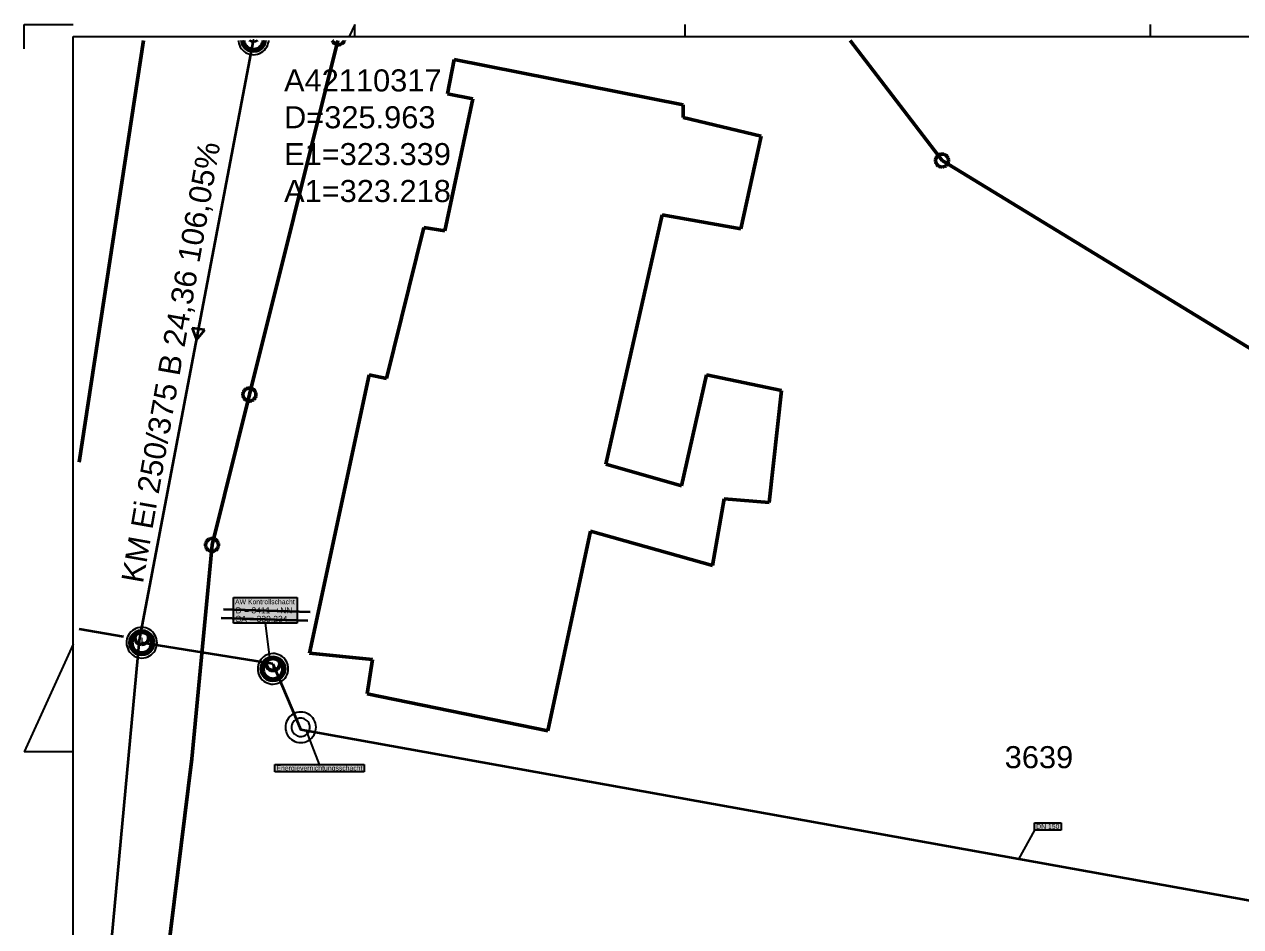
# Model space of a CAD drawing. Extents: x 1 to 1003, y -25 to 594.
# Drawn here: x 1 to 497.9, y 225.6 to 594 of the extents above; entities that cross this region are included whole.
import ezdxf
from ezdxf.lldxf.tags import DXFTag

# ---------------------------------------------------------------- set-up
doc = ezdxf.new("R2010")
doc.units = 0
doc.layers.get('0').update_dxf_attribs({"lineweight": 25})
for name, color, linetype, lineweight, true_color in [('S_Regenwasser-A01H5FF3DT', 7, 'Continuous', 35, 0x0080ff), ('S_Schmutzwasser', 7, 'Continuous', 35, 0x808040), ('S_Schächte', 9, 'Continuous', 35, 0x808080), ('S_Schächte-A01H5FF5DT', 9, 'Continuous', 35, 0x808080), ('S_Text', 7, 'Continuous', 25, 0x004c00), ('X_Geometrie-A01H5FF1DT', 6, 'Continuous', 50, 0xff00ff)]:
    doc.layers.add(name, color=color, linetype=linetype, lineweight=lineweight, true_color=true_color)
for name, color, linetype, lineweight in [('S_Schmutzwasser-A01H5FF2DT', 7, 'Continuous', 35), ('S_Text_Schächte', 7, 'Continuous', 25), ('Schachtdeckel', 7, 'Continuous', 25), ('Schachtdeckel-A01H5FF4DT', 7, 'Continuous', 25), ('X_Planrahmen', 7, 'Continuous', 25)]:
    doc.layers.add(name, color=color, linetype=linetype, lineweight=lineweight)
doc.styles.get("Standard").update_dxf_attribs({"font": 'arial.ttf'})
tags = doc.linetypes.add('STRICHPUNKT2', pattern=[12.7, 6.35, -3.175, 0, -3.175]).pattern_tags.tags
tags[10:11] = [DXFTag(74, 4), DXFTag(75, 0), DXFTag(340, '0'), DXFTag(46, 0.0), DXFTag(50, 0.0), DXFTag(44, 0.0), DXFTag(45, 0.0)]
tags[8:9] = [DXFTag(74, 4), DXFTag(75, 0), DXFTag(340, '0'), DXFTag(46, 0.0), DXFTag(50, 0.0), DXFTag(44, 0.0), DXFTag(45, 0.0)]
tags[6:7] = [DXFTag(74, 4), DXFTag(75, 0), DXFTag(340, '0'), DXFTag(46, 0.0), DXFTag(50, 0.0), DXFTag(44, 0.0), DXFTag(45, 0.0)]
tags[4:5] = [DXFTag(74, 4), DXFTag(75, 0), DXFTag(340, '0'), DXFTag(46, 0.0), DXFTag(50, 0.0), DXFTag(44, 0.0), DXFTag(45, 0.0)]
tags = doc.linetypes.add('STRICHPUNKT2-A01H5FF6DT', pattern=[12.7, 6.35, -3.175, 0, -3.175]).pattern_tags.tags
tags[10:11] = [DXFTag(74, 4), DXFTag(75, 0), DXFTag(340, '0'), DXFTag(46, 0.0), DXFTag(50, 0.0), DXFTag(44, 0.0), DXFTag(45, 0.0)]
tags[8:9] = [DXFTag(74, 4), DXFTag(75, 0), DXFTag(340, '0'), DXFTag(46, 0.0), DXFTag(50, 0.0), DXFTag(44, 0.0), DXFTag(45, 0.0)]
tags[6:7] = [DXFTag(74, 4), DXFTag(75, 0), DXFTag(340, '0'), DXFTag(46, 0.0), DXFTag(50, 0.0), DXFTag(44, 0.0), DXFTag(45, 0.0)]
tags[4:5] = [DXFTag(74, 4), DXFTag(75, 0), DXFTag(340, '0'), DXFTag(46, 0.0), DXFTag(50, 0.0), DXFTag(44, 0.0), DXFTag(45, 0.0)]

# ---------------------------------------------------------------- blocks, each defined once
blk = doc.blocks.new('Blockreferenz-A01H5FEVDT', base_point=(1, -25))
at = {"layer": 'X_Planrahmen', "color": 0, "linetype": 'ByBlock', "lineweight": -2, "ltscale": 0.25}
for p, q in [((1, 584), (1, 594)), ((1, 594), (21, 594)), ((136, 594), (133.73, 589)), ((136, 589), (136, 594)), ((271, 589), (271, 594)), ((461, 589), (461, 594)), ((21, 589), (836, 589)), ((21, 5), (21, 589)), ((21, 341), (1, 297)), ((21, 297), (1, 297))]:
    blk.add_line(p, q, dxfattribs=at)
blk = doc.blocks.new('Referenz-A01H5FF7DT', base_point=(0.16, -0.8))
at = {"layer": 'S_Regenwasser-A01H5FF3DT', "color": 0, "linetype": 'Continuous', "ltscale": 0.35}
for p, q in [((94.54, 587.4), (47.92, 342.52)), ((74.74, 469.33), (69.59, 469.91)), ((69.59, 469.91), (71.27, 465.19)), ((71.27, 465.19), (74.74, 469.33)), ((47.92, 342.52), (23.41, 78.26))]:
    blk.add_line(p, q, dxfattribs=at)
at = {"layer": 'S_Schmutzwasser-A01H5FF2DT', "color": 0, "linetype": 'Continuous', "ltscale": 0.35}
blk.add_line((23.41, 347.15), (41.52, 344.03), dxfattribs=at)
at = {"layer": 'S_Schächte-A01H5FF5DT', "color": 0, "linetype": 'Continuous', "ltscale": 0.35}
for p, q in [((89.79, 586.56), (89.68, 587.4)), ((89.68, 587.4), (89.79, 586.56)), ((90.29, 585.35), (89.79, 586.56)), ((89.79, 586.56), (90.29, 585.35)), ((90.28, 586.69), (90.18, 587.4)), ((90.18, 587.4), (90.28, 586.69)), ((90.73, 585.6), (90.28, 586.69)), ((90.28, 586.69), (90.73, 585.6)), ((93.12, 587.26), (92.94, 587.4)), ((93.12, 587.26), (92.94, 587.4)), ((93.85, 586.96), (93.12, 587.26)), ((93.85, 586.96), (93.12, 587.26)), ((94.62, 586.85), (93.85, 586.96)), ((94.62, 586.85), (93.85, 586.96)), ((94.62, 587.35), (94.31, 587.4)), ((94.62, 587.35), (94.31, 587.4)), ((94.94, 587.4), (94.62, 587.35)), ((94.94, 587.4), (94.62, 587.35)), ((95.4, 586.96), (94.62, 586.85)), ((95.4, 586.96), (94.62, 586.85)), ((96.12, 587.26), (95.4, 586.96)), ((96.12, 587.26), (95.4, 586.96)), ((96.3, 587.4), (96.12, 587.26)), ((96.3, 587.4), (96.12, 587.26)), ((98.97, 586.69), (98.52, 585.6)), ((98.52, 585.6), (98.97, 586.69)), ((99.45, 586.56), (98.95, 585.35)), ((98.95, 585.35), (99.45, 586.56)), ((99.06, 587.4), (98.97, 586.69)), ((98.97, 586.69), (99.06, 587.4)), ((99.56, 587.4), (99.45, 586.56)), ((99.45, 586.56), (99.56, 587.4)), ((91.09, 584.32), (90.29, 585.35)), ((90.29, 585.35), (91.09, 584.32)), ((91.44, 584.67), (90.73, 585.6)), ((90.73, 585.6), (91.44, 584.67)), ((92.12, 583.52), (91.09, 584.32)), ((91.09, 584.32), (92.12, 583.52)), ((92.37, 583.96), (91.44, 584.67)), ((91.44, 584.67), (92.37, 583.96)), ((93.33, 583.02), (92.12, 583.52)), ((92.12, 583.52), (93.33, 583.02)), ((93.46, 583.51), (92.37, 583.96)), ((92.37, 583.96), (93.46, 583.51)), ((94.62, 582.85), (93.33, 583.02)), ((93.33, 583.02), (94.62, 582.85)), ((94.62, 583.35), (93.46, 583.51)), ((93.46, 583.51), (94.62, 583.35)), ((95.79, 583.51), (94.62, 583.35)), ((94.62, 583.35), (95.79, 583.51)), ((95.92, 583.02), (94.62, 582.85)), ((94.62, 582.85), (95.92, 583.02)), ((96.87, 583.96), (95.79, 583.51)), ((95.79, 583.51), (96.87, 583.96)), ((97.12, 583.52), (95.92, 583.02)), ((95.92, 583.02), (97.12, 583.52)), ((97.8, 584.67), (96.87, 583.96)), ((96.87, 583.96), (97.8, 584.67)), ((98.16, 584.32), (97.12, 583.52)), ((97.12, 583.52), (98.16, 584.32)), ((98.52, 585.6), (97.8, 584.67)), ((97.8, 584.67), (98.52, 585.6)), ((98.95, 585.35), (98.16, 584.32)), ((98.16, 584.32), (98.95, 585.35)), ((45.98, 343.53), (43.98, 341.53)), ((44.15, 342.83), (44.65, 344.03)), ((44.65, 344.03), (44.15, 342.83)), ((46.48, 343.53), (44.48, 341.53)), ((44.64, 342.7), (45.09, 343.78)), ((45.09, 343.78), (44.64, 342.7)), ((44.65, 344.03), (45.45, 345.07)), ((45.45, 345.07), (44.65, 344.03)), ((45.09, 343.78), (45.8, 344.71)), ((45.8, 344.71), (45.09, 343.78)), ((45.45, 345.07), (46.48, 345.86)), ((46.48, 345.86), (45.45, 345.07)), ((45.8, 344.71), (46.73, 345.43)), ((46.73, 345.43), (45.8, 344.71)), ((45.98, 343.53), (46.08, 344.31)), ((45.98, 343.53), (46.08, 344.31)), ((46.08, 342.76), (45.98, 343.53)), ((46.08, 342.76), (45.98, 343.53)), ((46.08, 344.31), (46.38, 345.03)), ((46.08, 344.31), (46.38, 345.03)), ((46.38, 345.03), (46.86, 345.65)), ((46.38, 345.03), (46.86, 345.65)), ((46.48, 345.86), (47.69, 346.36)), ((47.69, 346.36), (46.48, 345.86)), ((46.48, 343.53), (46.57, 344.18)), ((46.48, 343.53), (46.57, 344.18)), ((46.57, 342.88), (46.48, 343.53)), ((46.57, 342.88), (46.48, 343.53)), ((46.57, 344.18), (46.82, 344.78)), ((46.57, 344.18), (46.82, 344.78)), ((46.82, 342.28), (46.57, 342.88)), ((46.82, 342.28), (46.57, 342.88)), ((46.73, 345.43), (47.82, 345.88)), ((47.82, 345.88), (46.73, 345.43)), ((46.82, 344.78), (47.21, 345.3)), ((46.82, 344.78), (47.21, 345.3)), ((46.86, 345.65), (47.48, 346.13)), ((46.86, 345.65), (47.48, 346.13)), ((47.21, 345.3), (47.73, 345.7)), ((47.21, 345.3), (47.73, 345.7)), ((47.48, 346.13), (48.21, 346.43)), ((47.48, 346.13), (48.21, 346.43)), ((47.69, 346.36), (48.98, 346.53)), ((48.98, 346.53), (47.69, 346.36)), ((47.73, 345.7), (48.34, 345.95)), ((47.73, 345.7), (48.34, 345.95)), ((47.82, 345.88), (48.98, 346.03)), ((48.98, 346.03), (47.82, 345.88)), ((48.21, 346.43), (48.98, 346.53)), ((48.21, 346.43), (48.98, 346.53)), ((48.34, 345.95), (48.98, 346.03)), ((48.34, 345.95), (48.98, 346.03)), ((48.98, 346.53), (49.76, 346.43)), ((48.98, 346.53), (50.28, 346.36)), ((50.28, 346.36), (48.98, 346.53)), ((48.98, 346.53), (49.76, 346.43)), ((48.98, 346.03), (49.63, 345.95)), ((48.98, 346.03), (50.15, 345.88)), ((50.15, 345.88), (48.98, 346.03)), ((48.98, 346.03), (49.63, 345.95)), ((49.63, 345.95), (50.23, 345.7)), ((49.63, 345.95), (50.23, 345.7)), ((49.76, 346.43), (50.48, 346.13)), ((49.76, 346.43), (50.48, 346.13)), ((50.15, 345.88), (51.23, 345.43)), ((51.23, 345.43), (50.15, 345.88)), ((50.23, 345.7), (50.75, 345.3)), ((50.23, 345.7), (50.75, 345.3)), ((50.28, 346.36), (51.48, 345.86)), ((51.48, 345.86), (50.28, 346.36)), ((50.48, 346.13), (51.1, 345.65)), ((50.48, 346.13), (51.1, 345.65)), ((50.75, 345.3), (51.15, 344.78)), ((50.75, 345.3), (51.15, 344.78)), ((51.1, 345.65), (51.58, 345.03)), ((51.1, 345.65), (51.58, 345.03)), ((51.15, 344.78), (51.4, 344.18)), ((51.15, 344.78), (51.4, 344.18)), ((51.4, 342.88), (51.15, 342.28)), ((51.4, 342.88), (51.15, 342.28)), ((51.23, 345.43), (52.16, 344.71)), ((52.16, 344.71), (51.23, 345.43)), ((51.4, 344.18), (51.48, 343.53)), ((51.4, 344.18), (51.48, 343.53)), ((51.48, 343.53), (51.4, 342.88)), ((51.48, 343.53), (51.4, 342.88)), ((51.48, 345.86), (52.52, 345.07)), ((52.52, 345.07), (51.48, 345.86)), ((51.48, 343.53), (53.48, 341.53)), ((51.58, 345.03), (51.88, 344.31)), ((51.58, 345.03), (51.88, 344.31)), ((51.88, 344.31), (51.98, 343.53)), ((51.88, 344.31), (51.98, 343.53)), ((51.98, 343.53), (51.88, 342.76)), ((51.98, 343.53), (51.88, 342.76)), ((51.98, 343.53), (53.98, 341.53)), ((52.16, 344.71), (52.88, 343.78)), ((52.88, 343.78), (52.16, 344.71)), ((52.52, 345.07), (53.31, 344.03)), ((53.31, 344.03), (52.52, 345.07)), ((52.88, 343.78), (53.33, 342.7)), ((53.33, 342.7), (52.88, 343.78)), ((53.31, 344.03), (53.81, 342.83)), ((53.81, 342.83), (53.31, 344.03)), ((43.98, 341.53), (44.15, 342.83)), ((44.15, 342.83), (43.98, 341.53)), ((44.15, 340.24), (43.98, 341.53)), ((43.98, 341.53), (44.15, 340.24)), ((44.65, 339.03), (44.15, 340.24)), ((44.15, 340.24), (44.65, 339.03)), ((44.48, 341.53), (44.64, 342.7)), ((44.64, 342.7), (44.48, 341.53)), ((44.64, 340.37), (44.48, 341.53)), ((44.48, 341.53), (44.64, 340.37)), ((45.09, 339.28), (44.64, 340.37)), ((44.64, 340.37), (45.09, 339.28)), ((45.45, 338), (44.65, 339.03)), ((44.65, 339.03), (45.45, 338)), ((45.8, 338.35), (45.09, 339.28)), ((45.09, 339.28), (45.8, 338.35)), ((46.48, 337.2), (45.45, 338)), ((45.45, 338), (46.48, 337.2)), ((46.73, 337.63), (45.8, 338.35)), ((45.8, 338.35), (46.73, 337.63)), ((46.38, 342.03), (46.08, 342.76)), ((46.38, 342.03), (46.08, 342.76)), ((46.86, 341.41), (46.38, 342.03)), ((46.86, 341.41), (46.38, 342.03)), ((47.21, 341.76), (46.82, 342.28)), ((47.21, 341.76), (46.82, 342.28)), ((47.48, 340.93), (46.86, 341.41)), ((47.48, 340.93), (46.86, 341.41)), ((47.73, 341.37), (47.21, 341.76)), ((47.73, 341.37), (47.21, 341.76)), ((48.21, 340.63), (47.48, 340.93)), ((48.21, 340.63), (47.48, 340.93)), ((48.34, 341.12), (47.73, 341.37)), ((48.34, 341.12), (47.73, 341.37)), ((48.98, 340.53), (48.21, 340.63)), ((48.98, 340.53), (48.21, 340.63)), ((48.98, 341.03), (48.34, 341.12)), ((48.98, 341.03), (48.34, 341.12)), ((49.63, 341.12), (48.98, 341.03)), ((49.63, 341.12), (48.98, 341.03)), ((49.76, 340.63), (48.98, 340.53)), ((49.76, 340.63), (48.98, 340.53)), ((50.23, 341.37), (49.63, 341.12)), ((50.23, 341.37), (49.63, 341.12)), ((50.48, 340.93), (49.76, 340.63)), ((50.48, 340.93), (49.76, 340.63)), ((50.75, 341.76), (50.23, 341.37)), ((50.75, 341.76), (50.23, 341.37)), ((51.1, 341.41), (50.48, 340.93)), ((51.1, 341.41), (50.48, 340.93)), ((51.15, 342.28), (50.75, 341.76)), ((51.15, 342.28), (50.75, 341.76)), ((51.58, 342.03), (51.1, 341.41)), ((51.58, 342.03), (51.1, 341.41)), ((52.16, 338.35), (51.23, 337.63)), ((51.23, 337.63), (52.16, 338.35)), ((52.52, 338), (51.48, 337.2)), ((51.48, 337.2), (52.52, 338)), ((51.88, 342.76), (51.58, 342.03)), ((51.88, 342.76), (51.58, 342.03)), ((52.88, 339.28), (52.16, 338.35)), ((52.16, 338.35), (52.88, 339.28)), ((53.31, 339.03), (52.52, 338)), ((52.52, 338), (53.31, 339.03)), ((53.33, 340.37), (52.88, 339.28)), ((52.88, 339.28), (53.33, 340.37)), ((53.81, 340.24), (53.31, 339.03)), ((53.31, 339.03), (53.81, 340.24)), ((53.33, 342.7), (53.48, 341.53)), ((53.48, 341.53), (53.33, 342.7)), ((53.48, 341.53), (53.33, 340.37)), ((53.33, 340.37), (53.48, 341.53)), ((53.81, 342.83), (53.98, 341.53)), ((53.98, 341.53), (53.81, 342.83)), ((53.98, 341.53), (53.81, 340.24)), ((53.81, 340.24), (53.98, 341.53)), ((47.69, 336.7), (46.48, 337.2)), ((46.48, 337.2), (47.69, 336.7)), ((47.82, 337.19), (46.73, 337.63)), ((46.73, 337.63), (47.82, 337.19)), ((48.98, 336.53), (47.69, 336.7)), ((47.69, 336.7), (48.98, 336.53)), ((48.98, 337.03), (47.82, 337.19)), ((47.82, 337.19), (48.98, 337.03)), ((50.15, 337.19), (48.98, 337.03)), ((48.98, 337.03), (50.15, 337.19)), ((50.28, 336.7), (48.98, 336.53)), ((48.98, 336.53), (50.28, 336.7)), ((51.23, 337.63), (50.15, 337.19)), ((50.15, 337.19), (51.23, 337.63)), ((51.48, 337.2), (50.28, 336.7)), ((50.28, 336.7), (51.48, 337.2))]:
    blk.add_line(p, q, dxfattribs=at)
at = {"layer": 'S_Schächte-A01H5FF5DT', "color": 0, "linetype": 'STRICHPUNKT2-A01H5FF6DT', "lineweight": 13, "ltscale": 0.13}
for p in [(48.98, 343.53), (48.98, 341.53)]:
    blk.add_line(p, (48.98, 341.53), dxfattribs=at)
at = {"layer": 'Schachtdeckel-A01H5FF4DT', "color": 0, "linetype": 'Continuous', "lineweight": -2, "ltscale": 0.25}
for p, q in [((88.4, 587.4), (88.43, 587.02)), ((88.43, 587.02), (88.59, 586.21)), ((90.9, 587.4), (90.91, 587.35)), ((90.91, 587.35), (91, 586.87)), ((91, 586.87), (91.16, 586.41)), ((91.16, 586.41), (91.38, 585.97)), ((97.88, 585.99), (98.09, 586.43)), ((98.09, 586.43), (98.25, 586.9)), ((98.25, 586.9), (98.34, 587.38)), ((98.34, 587.38), (98.34, 587.4)), ((100.67, 586.26), (100.82, 587.06)), ((100.82, 587.06), (100.84, 587.4)), ((88.59, 586.21), (88.86, 585.44)), ((88.86, 585.44), (89.22, 584.71)), ((89.22, 584.71), (89.68, 584.03)), ((89.68, 584.03), (90.22, 583.42)), ((90.22, 583.42), (90.84, 582.88)), ((90.84, 582.88), (91.52, 582.43)), ((91.38, 585.97), (91.66, 585.56)), ((91.52, 582.43), (92.25, 582.07)), ((91.66, 585.56), (91.98, 585.19)), ((91.98, 585.19), (92.35, 584.87)), ((92.25, 582.07), (93.03, 581.81)), ((92.35, 584.87), (92.76, 584.6)), ((92.76, 584.6), (93.2, 584.38)), ((93.03, 581.81), (93.83, 581.65)), ((93.2, 584.38), (93.67, 584.23)), ((93.67, 584.23), (94.15, 584.13)), ((93.83, 581.65), (94.65, 581.6)), ((94.15, 584.13), (94.64, 584.1)), ((94.64, 584.1), (95.13, 584.14)), ((94.65, 581.6), (95.46, 581.66)), ((95.13, 584.14), (95.61, 584.24)), ((95.46, 581.66), (96.26, 581.82)), ((95.61, 584.24), (96.07, 584.4)), ((96.07, 584.4), (96.51, 584.61)), ((96.26, 581.82), (97.04, 582.09)), ((96.51, 584.61), (96.92, 584.89)), ((96.92, 584.89), (97.28, 585.21)), ((97.04, 582.09), (97.77, 582.45)), ((97.28, 585.21), (97.61, 585.58)), ((97.61, 585.58), (97.88, 585.99)), ((97.77, 582.45), (98.45, 582.91)), ((98.45, 582.91), (99.06, 583.45)), ((99.06, 583.45), (99.59, 584.07)), ((99.59, 584.07), (100.05, 584.75)), ((100.05, 584.75), (100.41, 585.48)), ((100.41, 585.48), (100.67, 586.26)), ((42.94, 343.13), (42.78, 342.32)), ((43.2, 343.9), (42.94, 343.13)), ((43.56, 344.64), (43.2, 343.9)), ((44.01, 345.32), (43.56, 344.64)), ((44.55, 345.93), (44.01, 345.32)), ((45.16, 346.48), (44.55, 345.93)), ((45.84, 346.93), (45.16, 346.48)), ((45.51, 342.95), (45.36, 342.49)), ((45.73, 343.39), (45.51, 342.95)), ((46, 343.8), (45.73, 343.39)), ((46.57, 347.3), (45.84, 346.93)), ((46.32, 344.17), (46, 343.8)), ((46.69, 344.5), (46.32, 344.17)), ((47.34, 347.56), (46.57, 347.3)), ((47.1, 344.77), (46.69, 344.5)), ((47.53, 344.99), (47.1, 344.77)), ((48.14, 347.73), (47.34, 347.56)), ((48, 345.15), (47.53, 344.99)), ((48.48, 345.25), (48, 345.15)), ((48.96, 347.78), (48.14, 347.73)), ((48.97, 345.28), (48.48, 345.25)), ((49.78, 347.73), (48.96, 347.78)), ((49.46, 345.25), (48.97, 345.28)), ((49.94, 345.16), (49.46, 345.25)), ((50.58, 347.57), (49.78, 347.73)), ((50.4, 345), (49.94, 345.16)), ((50.85, 344.79), (50.4, 345)), ((51.35, 347.31), (50.58, 347.57)), ((51.25, 344.52), (50.85, 344.79)), ((51.62, 344.19), (51.25, 344.52)), ((52.09, 346.96), (51.35, 347.31)), ((51.95, 343.83), (51.62, 344.19)), ((52.22, 343.42), (51.95, 343.83)), ((52.77, 346.5), (52.09, 346.96)), ((52.44, 342.98), (52.22, 343.42)), ((52.6, 342.52), (52.44, 342.98)), ((53.39, 345.97), (52.77, 346.5)), ((53.93, 345.35), (53.39, 345.97)), ((54.38, 344.68), (53.93, 345.35)), ((54.75, 343.94), (54.38, 344.68)), ((55.01, 343.17), (54.75, 343.94)), ((55.18, 342.37), (55.01, 343.17)), ((42.78, 342.32), (42.73, 341.51)), ((42.73, 341.51), (42.79, 340.69)), ((42.79, 340.69), (42.95, 339.89)), ((42.95, 339.89), (43.22, 339.12)), ((43.22, 339.12), (43.58, 338.39)), ((43.58, 338.39), (44.04, 337.71)), ((45.26, 342.01), (45.23, 341.52)), ((45.23, 341.52), (45.27, 341.03)), ((45.36, 342.49), (45.26, 342.01)), ((45.27, 341.03), (45.36, 340.55)), ((45.36, 340.55), (45.52, 340.08)), ((45.52, 340.08), (45.74, 339.64)), ((45.74, 339.64), (46.02, 339.24)), ((46.02, 339.24), (46.34, 338.87)), ((46.34, 338.87), (46.71, 338.55)), ((46.71, 338.55), (47.12, 338.28)), ((47.12, 338.28), (47.56, 338.06)), ((47.56, 338.06), (48.03, 337.91)), ((48.03, 337.91), (48.51, 337.81)), ((49.49, 337.82), (49.97, 337.91)), ((49.97, 337.91), (50.43, 338.07)), ((50.43, 338.07), (50.87, 338.29)), ((50.87, 338.29), (51.28, 338.57)), ((51.28, 338.57), (51.64, 338.89)), ((51.64, 338.89), (51.97, 339.26)), ((51.97, 339.26), (52.24, 339.67)), ((52.24, 339.67), (52.45, 340.11)), ((52.45, 340.11), (52.61, 340.57)), ((52.7, 342.03), (52.6, 342.52)), ((52.61, 340.57), (52.7, 341.06)), ((52.73, 341.55), (52.7, 342.03)), ((52.7, 341.06), (52.73, 341.55)), ((53.95, 337.75), (54.41, 338.43)), ((54.41, 338.43), (54.77, 339.16)), ((54.77, 339.16), (55.03, 339.94)), ((55.03, 339.94), (55.18, 340.74)), ((55.23, 341.55), (55.18, 342.37)), ((55.18, 340.74), (55.23, 341.55)), ((44.04, 337.71), (44.58, 337.1)), ((44.58, 337.1), (45.2, 336.56)), ((45.2, 336.56), (45.88, 336.11)), ((45.88, 336.11), (46.61, 335.75)), ((46.61, 335.75), (47.39, 335.49)), ((47.39, 335.49), (48.19, 335.33)), ((48.19, 335.33), (49.01, 335.28)), ((48.51, 337.81), (49, 337.78)), ((49, 337.78), (49.49, 337.82)), ((49.01, 335.28), (49.82, 335.34)), ((49.82, 335.34), (50.62, 335.5)), ((50.62, 335.5), (51.4, 335.77)), ((51.4, 335.77), (52.13, 336.13)), ((52.13, 336.13), (52.81, 336.59)), ((52.81, 336.59), (53.42, 337.13)), ((53.42, 337.13), (53.95, 337.75))]:
    blk.add_line(p, q, dxfattribs=at)
at = {"layer": 'X_Geometrie-A01H5FF1DT', "color": 0, "linetype": 'Continuous', "ltscale": 0.5}
for p, q in [((49.64, 587.4), (23.41, 415.24)), ((129.06, 587.4), (93.03, 442.92)), ((126.81, 587.4), (126.84, 587.32)), ((126.84, 587.32), (126.99, 587.01)), ((126.99, 587.01), (127.18, 586.72)), ((127.18, 586.72), (127.41, 586.46)), ((127.41, 586.46), (127.67, 586.23)), ((130.91, 586.23), (131.17, 586.46)), ((131.17, 586.46), (131.4, 586.72)), ((131.4, 586.72), (131.6, 587.01)), ((131.6, 587.01), (131.75, 587.32)), ((131.75, 587.32), (131.77, 587.4)), ((338.31, 587.4), (375.9, 538.39)), ((127.67, 586.23), (127.96, 586.04)), ((127.96, 586.04), (128.28, 585.88)), ((128.28, 585.88), (128.6, 585.77)), ((128.6, 585.77), (128.95, 585.7)), ((128.95, 585.7), (129.29, 585.68)), ((129.29, 585.68), (129.64, 585.7)), ((129.64, 585.7), (129.98, 585.77)), ((129.98, 585.77), (130.31, 585.88)), ((130.31, 585.88), (130.62, 586.04)), ((130.62, 586.04), (130.91, 586.23)), ((173.91, 565.62), (176.53, 579.59)), ((176.53, 579.59), (270.18, 561.14)), ((172.72, 509.73), (184.19, 563.55)), ((184.19, 563.55), (173.91, 565.62)), ((270.18, 561.14), (270.08, 555.95)), ((270.08, 555.95), (302.05, 548.38)), ((302.05, 548.38), (293.68, 510.54)), ((373.26, 538.74), (373.24, 538.39)), ((373.24, 538.39), (373.26, 538.05)), ((373.33, 539.08), (373.26, 538.74)), ((373.26, 538.05), (373.33, 537.71)), ((373.44, 539.41), (373.33, 539.08)), ((373.33, 537.71), (373.44, 537.38)), ((373.6, 539.72), (373.44, 539.41)), ((373.44, 537.38), (373.6, 537.06)), ((373.79, 540.01), (373.6, 539.72)), ((373.6, 537.06), (373.79, 536.77)), ((374.02, 540.27), (373.79, 540.01)), ((373.79, 536.77), (374.02, 536.51)), ((374.28, 540.5), (374.02, 540.27)), ((374.57, 540.7), (374.28, 540.5)), ((374.88, 540.85), (374.57, 540.7)), ((375.21, 540.96), (374.88, 540.85)), ((375.55, 541.03), (375.21, 540.96)), ((375.9, 541.05), (375.55, 541.03)), ((376.25, 541.03), (375.9, 541.05)), ((375.9, 538.39), (519.65, 450.63)), ((376.59, 540.96), (376.25, 541.03)), ((376.92, 540.85), (376.59, 540.96)), ((377.23, 540.7), (376.92, 540.85)), ((377.52, 540.5), (377.23, 540.7)), ((377.78, 540.27), (377.52, 540.5)), ((378.01, 540.01), (377.78, 540.27)), ((377.78, 536.51), (378.01, 536.77)), ((378.2, 539.72), (378.01, 540.01)), ((378.01, 536.77), (378.2, 537.06)), ((378.36, 539.41), (378.2, 539.72)), ((378.2, 537.06), (378.36, 537.38)), ((378.47, 539.08), (378.36, 539.41)), ((378.36, 537.38), (378.47, 537.71)), ((378.54, 538.74), (378.47, 539.08)), ((378.47, 537.71), (378.54, 538.05)), ((378.56, 538.39), (378.54, 538.74)), ((378.54, 538.05), (378.56, 538.39)), ((374.02, 536.51), (374.28, 536.28)), ((374.28, 536.28), (374.57, 536.09)), ((374.57, 536.09), (374.88, 535.94)), ((374.88, 535.94), (375.21, 535.82)), ((375.21, 535.82), (375.55, 535.76)), ((375.55, 535.76), (375.9, 535.73)), ((375.9, 535.73), (376.25, 535.76)), ((376.25, 535.76), (376.59, 535.82)), ((376.59, 535.82), (376.92, 535.94)), ((376.92, 535.94), (377.23, 536.09)), ((377.23, 536.09), (377.52, 536.28)), ((377.52, 536.28), (377.78, 536.51)), ((261.57, 516.27), (238.5, 414.39)), ((293.68, 510.54), (261.57, 516.27)), ((149.02, 449.4), (164.22, 511.07)), ((164.22, 511.07), (172.72, 509.73)), ((117.51, 337.33), (141.9, 450.92)), ((141.9, 450.92), (149.02, 449.4)), ((269.41, 405.57), (279.67, 450.94)), ((279.67, 450.94), (310.37, 444.55)), ((93.03, 442.92), (77.75, 381.53)), ((90.3, 443.19), (90.28, 442.84)), ((90.28, 442.84), (90.3, 442.49)), ((90.37, 443.53), (90.3, 443.19)), ((90.3, 442.49), (90.37, 442.15)), ((90.48, 443.86), (90.37, 443.53)), ((90.63, 444.17), (90.48, 443.86)), ((90.83, 444.46), (90.63, 444.17)), ((91.06, 444.72), (90.83, 444.46)), ((91.32, 444.95), (91.06, 444.72)), ((91.61, 445.14), (91.32, 444.95)), ((91.92, 445.3), (91.61, 445.14)), ((92.25, 445.41), (91.92, 445.3)), ((92.59, 445.48), (92.25, 445.41)), ((92.94, 445.5), (92.59, 445.48)), ((93.28, 445.48), (92.94, 445.5)), ((93.63, 445.41), (93.28, 445.48)), ((93.95, 445.3), (93.63, 445.41)), ((94.27, 445.14), (93.95, 445.3)), ((94.56, 444.95), (94.27, 445.14)), ((94.82, 444.72), (94.56, 444.95)), ((95.05, 444.46), (94.82, 444.72)), ((95.24, 444.17), (95.05, 444.46)), ((95.39, 443.86), (95.24, 444.17)), ((95.51, 443.53), (95.39, 443.86)), ((95.57, 443.19), (95.51, 443.53)), ((95.51, 442.15), (95.57, 442.49)), ((95.6, 442.84), (95.57, 443.19)), ((95.57, 442.49), (95.6, 442.84)), ((310.37, 444.55), (305.26, 398.73)), ((90.37, 442.15), (90.48, 441.82)), ((90.48, 441.82), (90.63, 441.51)), ((90.63, 441.51), (90.83, 441.22)), ((90.83, 441.22), (91.06, 440.96)), ((91.06, 440.96), (91.32, 440.73)), ((91.32, 440.73), (91.61, 440.54)), ((91.61, 440.54), (91.92, 440.38)), ((91.92, 440.38), (92.25, 440.27)), ((92.25, 440.27), (92.59, 440.2)), ((92.59, 440.2), (92.94, 440.18)), ((92.94, 440.18), (93.28, 440.2)), ((93.28, 440.2), (93.63, 440.27)), ((93.63, 440.27), (93.95, 440.38)), ((93.95, 440.38), (94.27, 440.54)), ((94.27, 440.54), (94.56, 440.73)), ((94.56, 440.73), (94.82, 440.96)), ((94.82, 440.96), (95.05, 441.22)), ((95.05, 441.22), (95.24, 441.51)), ((95.24, 441.51), (95.39, 441.82)), ((95.39, 441.82), (95.51, 442.15)), ((238.5, 414.39), (269.41, 405.57)), ((286.83, 400.34), (282.17, 373.03)), ((305.26, 398.73), (286.83, 400.34)), ((75.36, 382.78), (75.21, 382.47)), ((75.56, 383.07), (75.36, 382.78)), ((75.79, 383.33), (75.56, 383.07)), ((76.05, 383.56), (75.79, 383.33)), ((76.34, 383.76), (76.05, 383.56)), ((76.65, 383.91), (76.34, 383.76)), ((76.98, 384.02), (76.65, 383.91)), ((77.32, 384.09), (76.98, 384.02)), ((77.67, 384.11), (77.32, 384.09)), ((78.01, 384.09), (77.67, 384.11)), ((78.35, 384.02), (78.01, 384.09)), ((78.68, 383.91), (78.35, 384.02)), ((79, 383.76), (78.68, 383.91)), ((79.28, 383.56), (79, 383.76)), ((79.55, 383.33), (79.28, 383.56)), ((79.78, 383.07), (79.55, 383.33)), ((79.97, 382.78), (79.78, 383.07)), ((80.12, 382.47), (79.97, 382.78)), ((232.3, 387.02), (214.82, 305.62)), ((282.17, 373.03), (232.3, 387.02)), ((77.75, 381.53), (69.48, 294.09)), ((75.03, 381.8), (75.01, 381.45)), ((75.01, 381.45), (75.03, 381.11)), ((75.1, 382.14), (75.03, 381.8)), ((75.03, 381.11), (75.1, 380.76)), ((75.21, 382.47), (75.1, 382.14)), ((75.1, 380.76), (75.21, 380.43)), ((75.21, 380.43), (75.36, 380.12)), ((75.36, 380.12), (75.56, 379.83)), ((75.56, 379.83), (75.79, 379.57)), ((75.79, 379.57), (76.05, 379.34)), ((76.05, 379.34), (76.34, 379.15)), ((76.34, 379.15), (76.65, 379)), ((76.65, 379), (76.98, 378.88)), ((76.98, 378.88), (77.32, 378.82)), ((77.32, 378.82), (77.67, 378.79)), ((77.67, 378.79), (78.01, 378.82)), ((78.01, 378.82), (78.35, 378.88)), ((78.35, 378.88), (78.68, 379)), ((78.68, 379), (79, 379.15)), ((79, 379.15), (79.28, 379.34)), ((79.28, 379.34), (79.55, 379.57)), ((79.55, 379.57), (79.78, 379.83)), ((79.78, 379.83), (79.97, 380.12)), ((79.97, 380.12), (80.12, 380.43)), ((80.23, 382.14), (80.12, 382.47)), ((80.12, 380.43), (80.23, 380.76)), ((80.3, 381.8), (80.23, 382.14)), ((80.23, 380.76), (80.3, 381.11)), ((80.32, 381.45), (80.3, 381.8)), ((80.3, 381.11), (80.32, 381.45)), ((143.29, 334.73), (117.51, 337.33)), ((141.04, 320.69), (143.29, 334.73)), ((214.82, 305.62), (141.04, 320.69)), ((69.48, 294.09), (52.73, 158.64))]:
    blk.add_line(p, q, dxfattribs=at)
at = {"layer": 'S_Schmutzwasser-A01H5FF2DT', "color": 0, "linetype": 'Continuous', "ltscale": 0.35, "char_height": 9, "attachment_point": 1}
for s, insert in [('{\\fArial;A42110317}', (107.1, 575.61)), ('{\\fArial;D=325.963}', (107.1, 560.57)), ('{\\fArial;E1=323.339}', (107.1, 545.52)), ('{\\fArial;A1=323.218}', (107.1, 530.46)), ('{\\fArial;3639}', (401.51, 299.32))]:
    blk.add_mtext(s, dxfattribs=dict(at, insert=insert))
at = {"layer": 'S_Schmutzwasser-A01H5FF2DT', "color": 0, "linetype": 'Continuous', "ltscale": 0.35, "insert": (40.55, 367.03), "char_height": 9, "attachment_point": 1, "rotation": 80}
blk.add_mtext('{\\fArial;KM Ei 250/375 B 24,36 106,05%}', dxfattribs=at)
blk = doc.blocks.new('AW Kontrollschacht-A01H5FHZDT', base_point=(97.58, 325.88))
at = {"color": 0, "linetype": 'ByBlock', "lineweight": -2, "ltscale": 0.35}
for p, q in [((97.75, 332.18), (98.25, 333.38)), ((98.24, 332.05), (98.68, 333.13)), ((98.25, 333.38), (99.05, 334.42)), ((98.68, 333.13), (99.4, 334.06)), ((99.05, 334.42), (100.08, 335.21)), ((99.4, 334.06), (100.33, 334.78)), ((99.58, 332.88), (99.68, 333.66)), ((99.68, 333.66), (99.98, 334.38)), ((99.98, 334.38), (100.46, 335)), ((100.08, 335.21), (101.29, 335.71)), ((100.08, 332.88), (100.17, 333.53)), ((100.17, 333.53), (100.42, 334.13)), ((100.33, 334.78), (101.42, 335.23)), ((100.42, 334.13), (100.81, 334.65)), ((100.46, 335), (101.08, 335.48)), ((100.81, 334.65), (101.33, 335.05)), ((101.08, 335.48), (101.81, 335.78)), ((101.29, 335.71), (102.58, 335.88)), ((101.33, 335.05), (101.93, 335.3)), ((101.42, 335.23), (102.58, 335.38)), ((101.81, 335.78), (102.58, 335.88)), ((101.93, 335.3), (102.58, 335.38)), ((102.58, 335.88), (103.36, 335.78)), ((102.58, 335.88), (103.88, 335.71)), ((102.58, 335.38), (103.23, 335.3)), ((102.58, 335.38), (103.75, 335.23)), ((103.23, 335.3), (103.83, 335.05)), ((103.36, 335.78), (104.08, 335.48)), ((103.75, 335.23), (104.83, 334.78)), ((103.83, 335.05), (104.35, 334.65)), ((103.88, 335.71), (105.08, 335.21)), ((104.08, 335.48), (104.7, 335)), ((104.35, 334.65), (104.75, 334.13)), ((104.7, 335), (105.18, 334.38)), ((104.75, 334.13), (105, 333.53)), ((104.83, 334.78), (105.76, 334.06)), ((105, 333.53), (105.08, 332.88)), ((105.08, 335.21), (106.12, 334.42)), ((105.18, 334.38), (105.48, 333.66)), ((105.48, 333.66), (105.58, 332.88)), ((105.76, 334.06), (106.48, 333.13)), ((106.12, 334.42), (106.91, 333.38)), ((106.48, 333.13), (106.93, 332.05)), ((106.91, 333.38), (107.41, 332.18)), ((99.58, 332.88), (97.58, 330.88)), ((97.58, 330.88), (97.75, 332.18)), ((97.75, 329.59), (97.58, 330.88)), ((98.25, 328.38), (97.75, 329.59)), ((100.08, 332.88), (98.08, 330.88)), ((98.08, 330.88), (98.24, 332.05)), ((98.24, 329.72), (98.08, 330.88)), ((98.68, 328.63), (98.24, 329.72)), ((99.05, 327.35), (98.25, 328.38)), ((99.4, 327.7), (98.68, 328.63)), ((99.68, 332.1), (99.58, 332.88)), ((99.98, 331.38), (99.68, 332.1)), ((100.46, 330.76), (99.98, 331.38)), ((100.17, 332.23), (100.08, 332.88)), ((100.42, 331.63), (100.17, 332.23)), ((100.81, 331.11), (100.42, 331.63)), ((101.08, 330.28), (100.46, 330.76)), ((101.33, 330.72), (100.81, 331.11)), ((101.81, 329.98), (101.08, 330.28)), ((101.93, 330.47), (101.33, 330.72)), ((102.58, 329.88), (101.81, 329.98)), ((102.58, 330.38), (101.93, 330.47)), ((103.23, 330.47), (102.58, 330.38)), ((103.36, 329.98), (102.58, 329.88)), ((103.83, 330.72), (103.23, 330.47)), ((104.08, 330.28), (103.36, 329.98)), ((104.35, 331.11), (103.83, 330.72)), ((104.7, 330.76), (104.08, 330.28)), ((104.75, 331.63), (104.35, 331.11)), ((105.18, 331.38), (104.7, 330.76)), ((105, 332.23), (104.75, 331.63)), ((105.08, 332.88), (105, 332.23)), ((105.08, 332.88), (107.08, 330.88)), ((105.48, 332.1), (105.18, 331.38)), ((105.58, 332.88), (105.48, 332.1)), ((105.58, 332.88), (107.58, 330.88)), ((106.48, 328.63), (105.76, 327.7)), ((106.91, 328.38), (106.12, 327.35)), ((106.93, 329.72), (106.48, 328.63)), ((107.41, 329.59), (106.91, 328.38)), ((106.93, 332.05), (107.08, 330.88)), ((107.08, 330.88), (106.93, 329.72)), ((107.41, 332.18), (107.58, 330.88)), ((107.58, 330.88), (107.41, 329.59)), ((100.08, 326.55), (99.05, 327.35)), ((100.33, 326.98), (99.4, 327.7)), ((101.29, 326.05), (100.08, 326.55)), ((101.42, 326.53), (100.33, 326.98)), ((102.58, 325.88), (101.29, 326.05)), ((102.58, 326.38), (101.42, 326.53)), ((103.75, 326.53), (102.58, 326.38)), ((103.88, 326.05), (102.58, 325.88)), ((104.83, 326.98), (103.75, 326.53)), ((105.08, 326.55), (103.88, 326.05)), ((105.76, 327.7), (104.83, 326.98)), ((106.12, 327.35), (105.08, 326.55))]:
    blk.add_line(p, q, dxfattribs=at)
at = {"color": 0, "linetype": 'STRICHPUNKT2', "lineweight": 13, "ltscale": 0.13}
for p in [(102.58, 332.88), (102.58, 330.88)]:
    blk.add_line(p, (102.58, 330.88), dxfattribs=at)
blk = doc.blocks.new('Bauteilbeschriftung-A01H5FI1DT', base_point=(86.42, 335.54))
at = {"color": 0, "lineweight": -2}
for p, q in [((86.42, 360.01), (112.45, 360.01)), ((86.42, 349.51), (86.42, 360.01)), ((112.45, 360.01), (112.45, 349.51)), ((112.45, 349.51), (86.42, 349.51))]:
    blk.add_line(p, q, dxfattribs=at)
at = {"color": 0, "linetype": 'ByBlock', "lineweight": -2, "ltscale": 0.25}
blk.add_line((99.44, 349.51), (101.2, 335.54), dxfattribs=at)
at = {"color": 7, "linetype": 'ByBlock', "lineweight": -2, "ltscale": 0.25, "true_color": 0xffffff}
for points in [[(86.42, 349.51), (112.45, 349.51), (86.42, 360.01)], [(112.45, 349.51), (86.42, 360.01), (112.45, 360.01)]]:
    blk.add_solid(points, dxfattribs=at)
at = {"color": 0, "linetype": 'ByBlock', "lineweight": -2, "ltscale": 0.25}
for points in [[(101.27, 336.51), (100.88, 336.51), (101.28, 336.56)], [(101.2, 335.54), (101.27, 336.51), (100.88, 336.51)]]:
    blk.add_solid(points, dxfattribs=at)
at = {"color": 0, "linetype": 'ByBlock', "lineweight": -2, "ltscale": 0.25, "attachment_point": 1}
for s, insert, char_height in [('{\\fArial;AW Kontrollschacht}', (87.09, 359.26), 2), ('{\\fArial;D = 3411  +NN}', (87.26, 356.01), 2.5), ('{\\fArial;SA = 339,234}', (87.26, 352.51), 2.5)]:
    blk.add_mtext(s, dxfattribs=dict(at, insert=insert, char_height=char_height))
blk = doc.blocks.new('Blockreferenz-A01H5FI3DT', base_point=(96.33, 324.63))
at = {"color": 0, "linetype": 'ByBlock', "lineweight": -2, "ltscale": 0.25}
for p, q in [((96.8, 333.25), (96.54, 332.48)), ((97.16, 333.99), (96.8, 333.25)), ((97.61, 334.67), (97.16, 333.99)), ((98.15, 335.28), (97.61, 334.67)), ((98.76, 335.83), (98.15, 335.28)), ((99.44, 336.28), (98.76, 335.83)), ((99.6, 333.15), (99.33, 332.74)), ((100.17, 336.65), (99.44, 336.28)), ((99.92, 333.52), (99.6, 333.15)), ((100.29, 333.85), (99.92, 333.52)), ((100.94, 336.91), (100.17, 336.65)), ((100.69, 334.12), (100.29, 333.85)), ((101.13, 334.34), (100.69, 334.12)), ((101.74, 337.07), (100.94, 336.91)), ((101.6, 334.5), (101.13, 334.34)), ((102.08, 334.6), (101.6, 334.5)), ((102.56, 337.13), (101.74, 337.07)), ((102.57, 334.63), (102.08, 334.6)), ((103.37, 337.08), (102.56, 337.13)), ((103.06, 334.6), (102.57, 334.63)), ((103.54, 334.51), (103.06, 334.6)), ((104.18, 336.92), (103.37, 337.08)), ((104, 334.35), (103.54, 334.51)), ((104.44, 334.14), (104, 334.35)), ((104.95, 336.66), (104.18, 336.92)), ((104.85, 333.86), (104.44, 334.14)), ((105.22, 333.54), (104.85, 333.86)), ((105.69, 336.31), (104.95, 336.66)), ((105.55, 333.17), (105.22, 333.54)), ((105.82, 332.77), (105.55, 333.17)), ((106.37, 335.85), (105.69, 336.31)), ((106.98, 335.32), (106.37, 335.85)), ((107.53, 334.7), (106.98, 335.32)), ((107.98, 334.03), (107.53, 334.7)), ((108.35, 333.29), (107.98, 334.03)), ((108.61, 332.52), (108.35, 333.29)), ((96.38, 331.67), (96.33, 330.86)), ((96.33, 330.86), (96.39, 330.04)), ((96.54, 332.48), (96.38, 331.67)), ((96.39, 330.04), (96.55, 329.24)), ((96.55, 329.24), (96.82, 328.47)), ((96.82, 328.47), (97.18, 327.74)), ((98.86, 331.36), (98.83, 330.87)), ((98.83, 330.87), (98.87, 330.38)), ((98.96, 331.84), (98.86, 331.36)), ((98.87, 330.38), (98.96, 329.9)), ((99.11, 332.3), (98.96, 331.84)), ((98.96, 329.9), (99.12, 329.43)), ((99.33, 332.74), (99.11, 332.3)), ((99.12, 329.43), (99.34, 328.99)), ((99.34, 328.99), (99.61, 328.59)), ((99.61, 328.59), (99.94, 328.22)), ((99.94, 328.22), (100.31, 327.9)), ((104.88, 327.91), (105.24, 328.24)), ((105.24, 328.24), (105.57, 328.61)), ((105.57, 328.61), (105.84, 329.02)), ((106.04, 332.33), (105.82, 332.77)), ((105.84, 329.02), (106.05, 329.46)), ((106.2, 331.87), (106.04, 332.33)), ((106.05, 329.46), (106.21, 329.92)), ((106.3, 331.38), (106.2, 331.87)), ((106.21, 329.92), (106.3, 330.41)), ((106.33, 330.89), (106.3, 331.38)), ((106.3, 330.41), (106.33, 330.89)), ((108.01, 327.78), (108.36, 328.51)), ((108.36, 328.51), (108.62, 329.29)), ((108.78, 331.72), (108.61, 332.52)), ((108.62, 329.29), (108.78, 330.09)), ((108.83, 330.9), (108.78, 331.72)), ((108.78, 330.09), (108.83, 330.9)), ((97.18, 327.74), (97.64, 327.06)), ((97.64, 327.06), (98.18, 326.45)), ((98.18, 326.45), (98.8, 325.91)), ((98.8, 325.91), (99.48, 325.46)), ((99.48, 325.46), (100.21, 325.1)), ((100.21, 325.1), (100.99, 324.84)), ((100.31, 327.9), (100.72, 327.63)), ((100.72, 327.63), (101.16, 327.41)), ((100.99, 324.84), (101.79, 324.68)), ((101.16, 327.41), (101.62, 327.26)), ((101.62, 327.26), (102.11, 327.16)), ((101.79, 324.68), (102.6, 324.63)), ((102.11, 327.16), (102.6, 327.13)), ((102.6, 327.13), (103.08, 327.17)), ((102.6, 324.63), (103.42, 324.69)), ((103.08, 327.17), (103.57, 327.26)), ((103.42, 324.69), (104.22, 324.85)), ((103.57, 327.26), (104.03, 327.42)), ((104.03, 327.42), (104.47, 327.64)), ((104.22, 324.85), (104.99, 325.12)), ((104.47, 327.64), (104.88, 327.91)), ((104.99, 325.12), (105.73, 325.48)), ((105.73, 325.48), (106.4, 325.94)), ((106.4, 325.94), (107.02, 326.48)), ((107.02, 326.48), (107.55, 327.09)), ((107.55, 327.09), (108.01, 327.78))]:
    blk.add_line(p, q, dxfattribs=at)
blk = doc.blocks.new('Bauteilbeschriftung-A01H5FINDT', base_point=(407.16, 253.19))
at = {"color": 0, "linetype": 'ByBlock', "lineweight": -2, "ltscale": 0.25}
blk.add_line((413.71, 265.04), (407.16, 253.19), dxfattribs=at)
at = {"color": 0, "lineweight": -2}
for p, q in [((413.71, 268.04), (424.5, 268.04)), ((413.71, 265.04), (413.71, 268.04)), ((424.5, 265.04), (413.71, 265.04)), ((424.5, 268.04), (424.5, 265.04))]:
    blk.add_line(p, q, dxfattribs=at)
at = {"color": 7, "linetype": 'ByBlock', "lineweight": -2, "ltscale": 0.25, "true_color": 0xffffff}
for points in [[(413.71, 265.04), (424.5, 265.04), (413.71, 268.04)], [(424.5, 265.04), (413.71, 268.04), (424.5, 268.04)]]:
    blk.add_solid(points, dxfattribs=at)
at = {"color": 0, "linetype": 'ByBlock', "lineweight": -2, "ltscale": 0.25}
for points in [[(407.16, 253.19), (407.82, 253.97), (407.41, 253.97)], [(407.82, 253.97), (407.41, 253.97), (407.47, 254.16)]]:
    blk.add_solid(points, dxfattribs=at)
at = {"color": 0, "linetype": 'ByBlock', "lineweight": -2, "ltscale": 0.25, "insert": (414.37, 267.54), "char_height": 2, "attachment_point": 1}
blk.add_mtext('{\\fArial;DN 150}', dxfattribs=at)
blk = doc.blocks.new('Blockreferenz-A01H5FJ5DT', base_point=(107.68, 300.75))
at = {"color": 0, "linetype": 'ByBlock', "lineweight": -2, "ltscale": 0.25}
for p, q in [((113.09, 313.2), (112.29, 313.03)), ((113.91, 313.25), (113.09, 313.2)), ((114.72, 313.2), (113.91, 313.25)), ((115.53, 313.05), (114.72, 313.2)), ((116.3, 312.79), (115.53, 313.05)), ((107.89, 308.6), (107.73, 307.8)), ((108.15, 309.37), (107.89, 308.6)), ((108.51, 310.11), (108.15, 309.37)), ((108.96, 310.79), (108.51, 310.11)), ((109.49, 311.41), (108.96, 310.79)), ((110.11, 311.95), (109.49, 311.41)), ((110.79, 312.4), (110.11, 311.95)), ((110.46, 308.43), (110.3, 307.96)), ((110.68, 308.87), (110.46, 308.43)), ((110.95, 309.28), (110.68, 308.87)), ((111.52, 312.77), (110.79, 312.4)), ((111.27, 309.65), (110.95, 309.28)), ((111.64, 309.97), (111.27, 309.65)), ((112.29, 313.03), (111.52, 312.77)), ((112.04, 310.24), (111.64, 309.97)), ((112.48, 310.46), (112.04, 310.24)), ((112.95, 310.62), (112.48, 310.46)), ((113.43, 310.72), (112.95, 310.62)), ((113.92, 310.75), (113.43, 310.72)), ((114.41, 310.72), (113.92, 310.75)), ((114.89, 310.63), (114.41, 310.72)), ((115.35, 310.47), (114.89, 310.63)), ((115.79, 310.26), (115.35, 310.47)), ((116.2, 309.99), (115.79, 310.26)), ((116.57, 309.67), (116.2, 309.99)), ((117.04, 312.43), (116.3, 312.79)), ((116.9, 309.3), (116.57, 309.67)), ((117.17, 308.89), (116.9, 309.3)), ((117.72, 311.98), (117.04, 312.43)), ((117.39, 308.45), (117.17, 308.89)), ((117.55, 307.99), (117.39, 308.45)), ((118.33, 311.44), (117.72, 311.98)), ((118.87, 310.83), (118.33, 311.44)), ((119.33, 310.15), (118.87, 310.83)), ((119.7, 309.42), (119.33, 310.15)), ((119.96, 308.64), (119.7, 309.42)), ((120.12, 307.84), (119.96, 308.64)), ((107.73, 307.8), (107.68, 306.98)), ((107.68, 306.98), (107.74, 306.17)), ((107.74, 306.17), (107.9, 305.36)), ((107.9, 305.36), (108.16, 304.59)), ((108.16, 304.59), (108.53, 303.86)), ((108.53, 303.86), (108.99, 303.18)), ((108.99, 303.18), (109.53, 302.57)), ((110.21, 307.48), (110.18, 306.99)), ((110.18, 306.99), (110.21, 306.5)), ((110.3, 307.96), (110.21, 307.48)), ((110.21, 306.5), (110.31, 306.02)), ((110.31, 306.02), (110.47, 305.56)), ((110.47, 305.56), (110.69, 305.12)), ((110.69, 305.12), (110.96, 304.71)), ((110.96, 304.71), (111.29, 304.34)), ((111.29, 304.34), (111.66, 304.02)), ((111.66, 304.02), (112.07, 303.75)), ((112.07, 303.75), (112.51, 303.53)), ((112.51, 303.53), (112.97, 303.38)), ((112.97, 303.38), (113.45, 303.28)), ((113.45, 303.28), (113.94, 303.25)), ((113.94, 303.25), (114.43, 303.29)), ((114.43, 303.29), (114.91, 303.39)), ((114.91, 303.39), (115.38, 303.54)), ((115.38, 303.54), (115.82, 303.76)), ((115.82, 303.76), (116.22, 304.04)), ((116.22, 304.04), (116.59, 304.36)), ((116.59, 304.36), (116.91, 304.73)), ((116.91, 304.73), (117.18, 305.14)), ((117.18, 305.14), (117.4, 305.58)), ((117.4, 305.58), (117.56, 306.05)), ((117.65, 307.51), (117.55, 307.99)), ((117.56, 306.05), (117.65, 306.53)), ((117.68, 307.02), (117.65, 307.51)), ((117.65, 306.53), (117.68, 307.02)), ((118.37, 302.6), (118.9, 303.22)), ((118.9, 303.22), (119.35, 303.9)), ((119.35, 303.9), (119.71, 304.63)), ((119.71, 304.63), (119.97, 305.41)), ((119.97, 305.41), (120.13, 306.21)), ((120.18, 307.03), (120.12, 307.84)), ((120.13, 306.21), (120.18, 307.03)), ((109.53, 302.57), (110.14, 302.03)), ((110.14, 302.03), (110.83, 301.58)), ((110.83, 301.58), (111.56, 301.22)), ((111.56, 301.22), (112.33, 300.96)), ((112.33, 300.96), (113.14, 300.8)), ((113.14, 300.8), (113.95, 300.75)), ((113.95, 300.75), (114.77, 300.81)), ((114.77, 300.81), (115.57, 300.97)), ((115.57, 300.97), (116.34, 301.24)), ((116.34, 301.24), (117.08, 301.6)), ((117.08, 301.6), (117.75, 302.06)), ((117.75, 302.06), (118.37, 302.6))]:
    blk.add_line(p, q, dxfattribs=at)
blk = doc.blocks.new('Bauteilbeschriftung-A01H5FJHDT', base_point=(103.36, 288.88))
at = {"color": 0, "linetype": 'ByBlock', "lineweight": -2, "ltscale": 0.25}
blk.add_line((121.61, 291.88), (116.23, 305.59), dxfattribs=at)
at = {"color": 0, "lineweight": -2}
for p, q in [((103.36, 291.88), (139.86, 291.88)), ((103.36, 288.88), (103.36, 291.88)), ((139.86, 288.88), (103.36, 288.88)), ((139.86, 291.88), (139.86, 288.88))]:
    blk.add_line(p, q, dxfattribs=at)
at = {"color": 0, "linetype": 'ByBlock', "lineweight": -2, "ltscale": 0.25}
for points in [[(116.78, 304.73), (116.38, 304.73), (116.23, 305.59)], [(116.41, 304.59), (116.78, 304.73), (116.38, 304.73)]]:
    blk.add_solid(points, dxfattribs=at)
at = {"color": 7, "linetype": 'ByBlock', "lineweight": -2, "ltscale": 0.25, "true_color": 0xffffff}
for points in [[(103.36, 288.88), (139.86, 288.88), (103.36, 291.88)], [(139.86, 288.88), (103.36, 291.88), (139.86, 291.88)]]:
    blk.add_solid(points, dxfattribs=at)
at = {"color": 0, "linetype": 'ByBlock', "lineweight": -2, "ltscale": 0.25, "insert": (104.02, 291.38), "char_height": 2, "attachment_point": 1}
blk.add_mtext('{\\fArial;Energievernichtungsschacht}', dxfattribs=at)

msp = doc.modelspace()

# ---------------------------------------------------------------- linework, layer by layer
at = {"layer": 'S_Schmutzwasser', "ltscale": 0.35}
for p, q in [((82.31, 355.25), (117.76, 354.14)), ((81.4, 351.71), (116.85, 350.6)), ((102.58, 332.88), (48.98, 341.53)), ((102.58, 332.88), (113.93, 306)), ((537.19, 229.77), (113.93, 306))]:
    msp.add_line(p, q, dxfattribs=at)

# ---------------------------------------------------------------- block references
at = {"ltscale": 0.25}
msp.add_blockref('Blockreferenz-A01H5FEVDT', (1, -25), dxfattribs=at)
at = {"color": 7, "lineweight": 25, "ltscale": 0.25}
msp.add_blockref('Referenz-A01H5FF7DT', (0.16, -0.8), dxfattribs=at)
at = {"layer": 'S_Schächte', "ltscale": 0.35}
msp.add_blockref('AW Kontrollschacht-A01H5FHZDT', (97.58, 325.88), dxfattribs=at)
at = {"layer": 'S_Text', "color": 7, "ltscale": 0.25}
for name, p in [('Bauteilbeschriftung-A01H5FJHDT', (103.36, 288.88)), ('Bauteilbeschriftung-A01H5FINDT', (407.16, 253.19))]:
    msp.add_blockref(name, p, dxfattribs=at)
at = {"layer": 'S_Text_Schächte', "color": 7, "ltscale": 0.25}
msp.add_blockref('Bauteilbeschriftung-A01H5FI1DT', (86.42, 335.54), dxfattribs=at)
at = {"layer": 'Schachtdeckel', "color": 7, "ltscale": 0.25}
for name, p in [('Blockreferenz-A01H5FI3DT', (96.33, 324.63)), ('Blockreferenz-A01H5FJ5DT', (107.68, 300.75))]:
    msp.add_blockref(name, p, dxfattribs=at)

doc.saveas('drawing.dxf')
